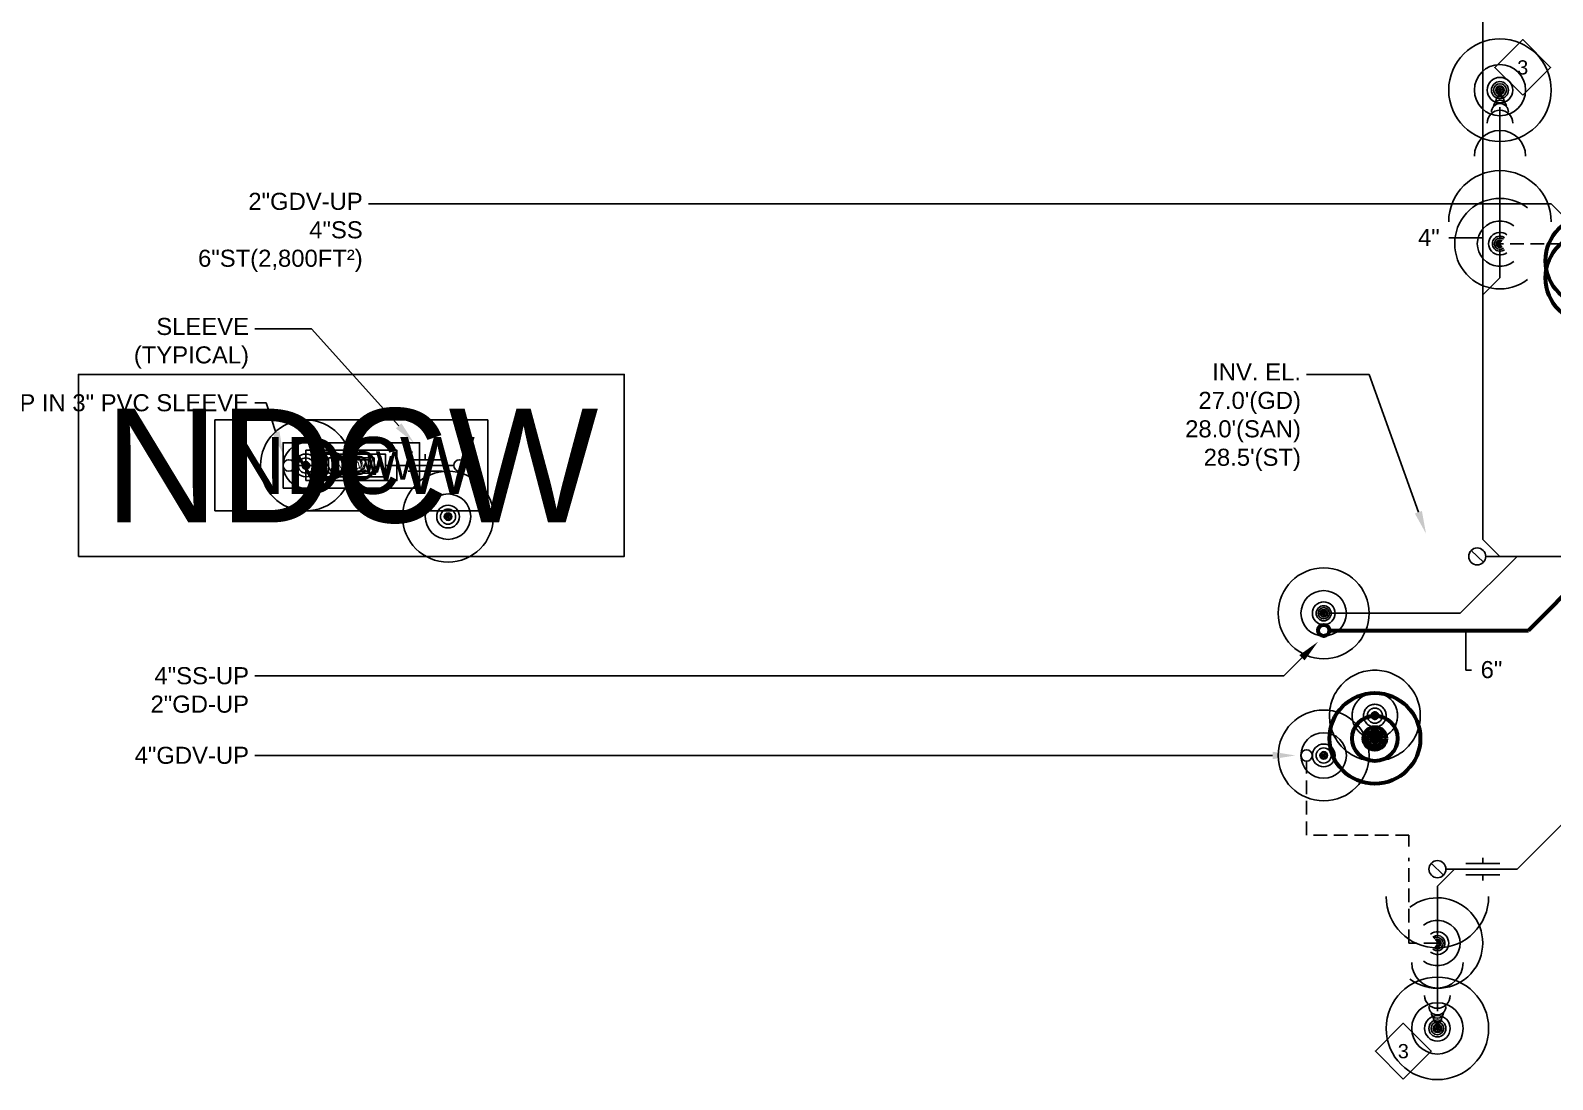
# Model space of a CAD drawing. Extents: x -29500 to 23517, y -2581 to 1886.
# Drawn here: x -3563 to -2760, y 40 to 594 of the extents above; entities that cross this region are included whole.
import ezdxf
from ezdxf import colors
from ezdxf.entities.mleader import LeaderData, LeaderLine
from ezdxf.enums import TextEntityAlignment as Align
from ezdxf.math import Vec2, Vec3

# ---------------------------------------------------------------- set-up
doc = ezdxf.new("R2010")
doc.units = 0
doc.header["$LTSCALE"] = 36
doc.header["$MEASUREMENT"] = 0
doc.linetypes.add('VENT', pattern=[0.3, 0.2, -0.1])
for name, color, linetype in [('G-ANNO-TEXT', 70, 'Continuous'), ('G-ANNO-TEXT @ 96', 70, 'Continuous'), ('P-GD-N', 3, 'Continuous'), ('P-GD-N @ 1 (1)', 3, 'Continuous'), ('P-GD-N @ 1 (2)', 3, 'Continuous'), ('P-GD-N @ 12', 3, 'Continuous'), ('P-GD-N @ 128', 3, 'Continuous'), ('P-GD-N @ 16', 3, 'Continuous'), ('P-GD-N @ 192', 3, 'Continuous'), ('P-GD-N @ 2', 3, 'Continuous'), ('P-GD-N @ 24', 3, 'Continuous'), ('P-GD-N @ 384', 3, 'Continuous'), ('P-GD-N @ 4', 3, 'Continuous'), ('P-GD-N @ 48', 3, 'Continuous'), ('P-GD-N @ 64', 3, 'Continuous'), ('P-GD-N @ 768', 3, 'Continuous'), ('P-GD-N @ 8', 3, 'Continuous'), ('P-GD-N @ 96', 3, 'Continuous'), ('P-GV-N', 3, 'VENT'), ('P-GV-N @ 1 (1)', 3, 'VENT'), ('P-GV-N @ 1 (2)', 3, 'VENT'), ('P-GV-N @ 12', 3, 'VENT'), ('P-GV-N @ 128', 3, 'VENT'), ('P-GV-N @ 16', 3, 'VENT'), ('P-GV-N @ 192', 3, 'VENT'), ('P-GV-N @ 2', 3, 'VENT'), ('P-GV-N @ 24', 3, 'VENT'), ('P-GV-N @ 384', 3, 'VENT'), ('P-GV-N @ 4', 3, 'VENT'), ('P-GV-N @ 48', 3, 'VENT'), ('P-GV-N @ 64', 3, 'VENT'), ('P-GV-N @ 768', 3, 'VENT'), ('P-GV-N @ 8', 3, 'VENT'), ('P-GV-N @ 96', 3, 'VENT'), ('P-NDCW-N', 4, 'Continuous'), ('P-NDCW-N @ 1 (1)', 4, 'Continuous'), ('P-NDCW-N @ 1 (2)', 4, 'Continuous'), ('P-NDCW-N @ 12', 4, 'Continuous'), ('P-NDCW-N @ 128', 4, 'Continuous'), ('P-NDCW-N @ 16', 4, 'Continuous'), ('P-NDCW-N @ 192', 4, 'Continuous'), ('P-NDCW-N @ 2', 4, 'Continuous'), ('P-NDCW-N @ 24', 4, 'Continuous'), ('P-NDCW-N @ 384', 4, 'Continuous'), ('P-NDCW-N @ 4', 4, 'Continuous'), ('P-NDCW-N @ 48', 4, 'Continuous'), ('P-NDCW-N @ 64', 4, 'Continuous'), ('P-NDCW-N @ 768', 4, 'Continuous'), ('P-NDCW-N @ 8', 4, 'Continuous'), ('P-NDCW-N @ 96', 4, 'Continuous')]:
    doc.layers.add(name, color=color, linetype=linetype)
for name, color, linetype, lineweight in [('P-SAN-N', 6, 'Continuous', 60), ('P-SAN-N @ 1 (1)', 6, 'Continuous', 60), ('P-SAN-N @ 1 (2)', 6, 'Continuous', 60), ('P-SAN-N @ 12', 6, 'Continuous', 60), ('P-SAN-N @ 128', 6, 'Continuous', 60), ('P-SAN-N @ 16', 6, 'Continuous', 60), ('P-SAN-N @ 192', 6, 'Continuous', 60), ('P-SAN-N @ 2', 6, 'Continuous', 60), ('P-SAN-N @ 24', 6, 'Continuous', 60), ('P-SAN-N @ 384', 6, 'Continuous', 60), ('P-SAN-N @ 4', 6, 'Continuous', 60), ('P-SAN-N @ 48', 6, 'Continuous', 60), ('P-SAN-N @ 64', 6, 'Continuous', 60), ('P-SAN-N @ 768', 6, 'Continuous', 60), ('P-SAN-N @ 8', 6, 'Continuous', 60), ('P-SAN-N @ 96', 6, 'Continuous', 60), ('P-STRM-N', 2, 'Continuous', 60), ('P-STRM-N @ 1 (1)', 2, 'Continuous', 60), ('P-STRM-N @ 1 (2)', 2, 'Continuous', 60), ('P-STRM-N @ 12', 2, 'Continuous', 60), ('P-STRM-N @ 128', 2, 'Continuous', 60), ('P-STRM-N @ 16', 2, 'Continuous', 60), ('P-STRM-N @ 192', 2, 'Continuous', 60), ('P-STRM-N @ 2', 2, 'Continuous', 60), ('P-STRM-N @ 24', 2, 'Continuous', 60), ('P-STRM-N @ 384', 2, 'Continuous', 60), ('P-STRM-N @ 4', 2, 'Continuous', 60), ('P-STRM-N @ 48', 2, 'Continuous', 60), ('P-STRM-N @ 64', 2, 'Continuous', 60), ('P-STRM-N @ 768', 2, 'Continuous', 60), ('P-STRM-N @ 8', 2, 'Continuous', 60), ('P-STRM-N @ 96', 2, 'Continuous', 60)]:
    doc.layers.add(name, color=color, linetype=linetype, lineweight=lineweight)
doc.styles.add('Arial', font='arial.ttf')
doc.dimstyles.new('Loop096', dxfattribs={"dimscale": 0, "dimtxt": 0.09375, "dimasz": 0.03125, "dimexe": 0.0625, "dimexo": 0.0625, "dimgap": 0.09375, "dimtad": 1, "dimdec": 4, "dimzin": 3, "dimdsep": 46, "dimlunit": 4, "dimtxsty": 'Arial', "dimblk": 'OBLIQUE', "dimcen": 0.09375, "dimdle": 0.0625, "dimclrd": 256, "dimclre": 256, "dimclrt": 256, "dimadec": 4, "dimazin": 0, "dimtfac": 0.8, "dimtdec": 4, "dimtix": 1, "dimtofl": 0, "dimtmove": 1, "dimatfit": 0, "dimldrblk": 'LeaderNoteBlock', "dimfxl": 1, "dimfrac": 1, "dimtolj": 1, "dimtzin": 0, "dimlwd": -1, "dimlwe": -1, "dimarcsym": 0})

# ---------------------------------------------------------------- blocks, each defined once
blk = doc.blocks.new('*U6')
blk.add_circle((0, 0), 0.0312)
blk = doc.blocks.new('*U1200')
at = {"layer": 'P-STRM-N @ 1 (1)'}
blk.add_blockref('*U6', (-2740, 463.15), dxfattribs=at)
at = {"layer": 'P-STRM-N @ 1 (2)'}
blk.add_blockref('*U6', (-2740, 463.15), dxfattribs=at)
at = {"layer": 'P-STRM-N @ 12', "xscale": 12, "yscale": 12, "zscale": 12}
blk.add_blockref('*U6', (-2740, 463.15), dxfattribs=at)
at = {"layer": 'P-STRM-N @ 128', "xscale": 128, "yscale": 128, "zscale": 128}
blk.add_blockref('*U6', (-2740, 463.15), dxfattribs=at)
at = {"layer": 'P-STRM-N @ 16', "xscale": 16, "yscale": 16, "zscale": 16}
blk.add_blockref('*U6', (-2740, 463.15), dxfattribs=at)
at = {"layer": 'P-STRM-N @ 192', "xscale": 192, "yscale": 192, "zscale": 192}
blk.add_blockref('*U6', (-2740, 463.15), dxfattribs=at)
at = {"layer": 'P-STRM-N @ 2', "xscale": 2, "yscale": 2, "zscale": 2}
blk.add_blockref('*U6', (-2740, 463.15), dxfattribs=at)
at = {"layer": 'P-STRM-N @ 24', "xscale": 24, "yscale": 24, "zscale": 24}
blk.add_blockref('*U6', (-2740, 463.15), dxfattribs=at)
at = {"layer": 'P-STRM-N @ 384', "xscale": 384, "yscale": 384, "zscale": 384}
blk.add_blockref('*U6', (-2740, 463.15), dxfattribs=at)
at = {"layer": 'P-STRM-N @ 4', "xscale": 4, "yscale": 4, "zscale": 4}
blk.add_blockref('*U6', (-2740, 463.15), dxfattribs=at)
at = {"layer": 'P-STRM-N @ 48', "xscale": 48, "yscale": 48, "zscale": 48}
blk.add_blockref('*U6', (-2740, 463.15), dxfattribs=at)
at = {"layer": 'P-STRM-N @ 64', "xscale": 64, "yscale": 64, "zscale": 64}
blk.add_blockref('*U6', (-2740, 463.15), dxfattribs=at)
at = {"layer": 'P-STRM-N @ 768', "xscale": 768, "yscale": 768, "zscale": 768}
blk.add_blockref('*U6', (-2740, 463.15), dxfattribs=at)
at = {"layer": 'P-STRM-N @ 8', "xscale": 8, "yscale": 8, "zscale": 8}
blk.add_blockref('*U6', (-2740, 463.15), dxfattribs=at)
at = {"layer": 'P-STRM-N @ 96', "xscale": 96, "yscale": 96, "zscale": 96}
blk.add_blockref('*U6', (-2740, 463.15), dxfattribs=at)
blk = doc.blocks.new('*U1201')
at = {"layer": 'P-SAN-N @ 1 (1)'}
blk.add_blockref('*U6', (-2740, 472.15), dxfattribs=at)
at = {"layer": 'P-SAN-N @ 1 (2)'}
blk.add_blockref('*U6', (-2740, 472.15), dxfattribs=at)
at = {"layer": 'P-SAN-N @ 12', "xscale": 12, "yscale": 12, "zscale": 12}
blk.add_blockref('*U6', (-2740, 472.15), dxfattribs=at)
at = {"layer": 'P-SAN-N @ 128', "xscale": 128, "yscale": 128, "zscale": 128}
blk.add_blockref('*U6', (-2740, 472.15), dxfattribs=at)
at = {"layer": 'P-SAN-N @ 16', "xscale": 16, "yscale": 16, "zscale": 16}
blk.add_blockref('*U6', (-2740, 472.15), dxfattribs=at)
at = {"layer": 'P-SAN-N @ 192', "xscale": 192, "yscale": 192, "zscale": 192}
blk.add_blockref('*U6', (-2740, 472.15), dxfattribs=at)
at = {"layer": 'P-SAN-N @ 2', "xscale": 2, "yscale": 2, "zscale": 2}
blk.add_blockref('*U6', (-2740, 472.15), dxfattribs=at)
at = {"layer": 'P-SAN-N @ 24', "xscale": 24, "yscale": 24, "zscale": 24}
blk.add_blockref('*U6', (-2740, 472.15), dxfattribs=at)
at = {"layer": 'P-SAN-N @ 384', "xscale": 384, "yscale": 384, "zscale": 384}
blk.add_blockref('*U6', (-2740, 472.15), dxfattribs=at)
at = {"layer": 'P-SAN-N @ 4', "xscale": 4, "yscale": 4, "zscale": 4}
blk.add_blockref('*U6', (-2740, 472.15), dxfattribs=at)
at = {"layer": 'P-SAN-N @ 48', "xscale": 48, "yscale": 48, "zscale": 48}
blk.add_blockref('*U6', (-2740, 472.15), dxfattribs=at)
at = {"layer": 'P-SAN-N @ 64', "xscale": 64, "yscale": 64, "zscale": 64}
blk.add_blockref('*U6', (-2740, 472.15), dxfattribs=at)
at = {"layer": 'P-SAN-N @ 768', "xscale": 768, "yscale": 768, "zscale": 768}
blk.add_blockref('*U6', (-2740, 472.15), dxfattribs=at)
at = {"layer": 'P-SAN-N @ 8', "xscale": 8, "yscale": 8, "zscale": 8}
blk.add_blockref('*U6', (-2740, 472.15), dxfattribs=at)
at = {"layer": 'P-SAN-N @ 96', "xscale": 96, "yscale": 96, "zscale": 96}
blk.add_blockref('*U6', (-2740, 472.15), dxfattribs=at)
blk = doc.blocks.new('*U1203')
at = {"layer": 'P-SAN-N @ 1 (1)'}
blk.add_blockref('*U6', (-2854, 220.15), dxfattribs=at)
at = {"layer": 'P-SAN-N @ 1 (2)'}
blk.add_blockref('*U6', (-2854, 220.15), dxfattribs=at)
at = {"layer": 'P-SAN-N @ 12', "xscale": 12, "yscale": 12, "zscale": 12}
blk.add_blockref('*U6', (-2854, 220.15), dxfattribs=at)
at = {"layer": 'P-SAN-N @ 128', "xscale": 128, "yscale": 128, "zscale": 128}
blk.add_blockref('*U6', (-2854, 220.15), dxfattribs=at)
at = {"layer": 'P-SAN-N @ 16', "xscale": 16, "yscale": 16, "zscale": 16}
blk.add_blockref('*U6', (-2854, 220.15), dxfattribs=at)
at = {"layer": 'P-SAN-N @ 192', "xscale": 192, "yscale": 192, "zscale": 192}
blk.add_blockref('*U6', (-2854, 220.15), dxfattribs=at)
at = {"layer": 'P-SAN-N @ 2', "xscale": 2, "yscale": 2, "zscale": 2}
blk.add_blockref('*U6', (-2854, 220.15), dxfattribs=at)
at = {"layer": 'P-SAN-N @ 24', "xscale": 24, "yscale": 24, "zscale": 24}
blk.add_blockref('*U6', (-2854, 220.15), dxfattribs=at)
at = {"layer": 'P-SAN-N @ 384', "xscale": 384, "yscale": 384, "zscale": 384}
blk.add_blockref('*U6', (-2854, 220.15), dxfattribs=at)
at = {"layer": 'P-SAN-N @ 4', "xscale": 4, "yscale": 4, "zscale": 4}
blk.add_blockref('*U6', (-2854, 220.15), dxfattribs=at)
at = {"layer": 'P-SAN-N @ 48', "xscale": 48, "yscale": 48, "zscale": 48}
blk.add_blockref('*U6', (-2854, 220.15), dxfattribs=at)
at = {"layer": 'P-SAN-N @ 64', "xscale": 64, "yscale": 64, "zscale": 64}
blk.add_blockref('*U6', (-2854, 220.15), dxfattribs=at)
at = {"layer": 'P-SAN-N @ 768', "xscale": 768, "yscale": 768, "zscale": 768}
blk.add_blockref('*U6', (-2854, 220.15), dxfattribs=at)
at = {"layer": 'P-SAN-N @ 8', "xscale": 8, "yscale": 8, "zscale": 8}
blk.add_blockref('*U6', (-2854, 220.15), dxfattribs=at)
at = {"layer": 'P-SAN-N @ 96', "xscale": 96, "yscale": 96, "zscale": 96}
blk.add_blockref('*U6', (-2881, 277.15), dxfattribs=at)
blk = doc.blocks.new('*U1204')
at = {"layer": 'P-GV-N @ 1 (1)'}
blk.add_blockref('*U6', (-2854, 232.15), dxfattribs=at)
at = {"layer": 'P-GV-N @ 1 (2)'}
blk.add_blockref('*U6', (-2854, 232.15), dxfattribs=at)
at = {"layer": 'P-GV-N @ 12', "xscale": 12, "yscale": 12, "zscale": 12}
blk.add_blockref('*U6', (-2854, 232.15), dxfattribs=at)
at = {"layer": 'P-GV-N @ 128', "xscale": 128, "yscale": 128, "zscale": 128}
blk.add_blockref('*U6', (-2854, 232.15), dxfattribs=at)
at = {"layer": 'P-GV-N @ 16', "xscale": 16, "yscale": 16, "zscale": 16}
blk.add_blockref('*U6', (-2854, 232.15), dxfattribs=at)
at = {"layer": 'P-GV-N @ 192', "xscale": 192, "yscale": 192, "zscale": 192}
blk.add_blockref('*U6', (-2854, 232.15), dxfattribs=at)
at = {"layer": 'P-GV-N @ 2', "xscale": 2, "yscale": 2, "zscale": 2}
blk.add_blockref('*U6', (-2854, 232.15), dxfattribs=at)
at = {"layer": 'P-GV-N @ 24', "xscale": 24, "yscale": 24, "zscale": 24}
blk.add_blockref('*U6', (-2854, 232.15), dxfattribs=at)
at = {"layer": 'P-GV-N @ 384', "xscale": 384, "yscale": 384, "zscale": 384}
blk.add_blockref('*U6', (-2854, 232.15), dxfattribs=at)
at = {"layer": 'P-GV-N @ 4', "xscale": 4, "yscale": 4, "zscale": 4}
blk.add_blockref('*U6', (-2854, 232.15), dxfattribs=at)
at = {"layer": 'P-GV-N @ 48', "xscale": 48, "yscale": 48, "zscale": 48}
blk.add_blockref('*U6', (-2854, 232.15), dxfattribs=at)
at = {"layer": 'P-GV-N @ 64', "xscale": 64, "yscale": 64, "zscale": 64}
blk.add_blockref('*U6', (-2854, 232.15), dxfattribs=at)
at = {"layer": 'P-GV-N @ 768', "xscale": 768, "yscale": 768, "zscale": 768}
blk.add_blockref('*U6', (-2854, 232.15), dxfattribs=at)
at = {"layer": 'P-GV-N @ 8', "xscale": 8, "yscale": 8, "zscale": 8}
blk.add_blockref('*U6', (-2854, 232.15), dxfattribs=at)
at = {"layer": 'P-GV-N @ 96', "xscale": 96, "yscale": 96, "zscale": 96}
blk.add_blockref('*U6', (-2740, 481.15), dxfattribs=at)
blk = doc.blocks.new('*U1205')
at = {"layer": 'P-GD-N @ 1 (1)'}
blk.add_blockref('*U6', (-2881, 211.15), dxfattribs=at)
at = {"layer": 'P-GD-N @ 1 (2)'}
blk.add_blockref('*U6', (-2881, 211.15), dxfattribs=at)
at = {"layer": 'P-GD-N @ 12', "xscale": 12, "yscale": 12, "zscale": 12}
blk.add_blockref('*U6', (-2881, 211.15), dxfattribs=at)
at = {"layer": 'P-GD-N @ 128', "xscale": 128, "yscale": 128, "zscale": 128}
blk.add_blockref('*U6', (-2881, 211.15), dxfattribs=at)
at = {"layer": 'P-GD-N @ 16', "xscale": 16, "yscale": 16, "zscale": 16}
blk.add_blockref('*U6', (-2881, 211.15), dxfattribs=at)
at = {"layer": 'P-GD-N @ 192', "xscale": 192, "yscale": 192, "zscale": 192}
blk.add_blockref('*U6', (-2881, 211.15), dxfattribs=at)
at = {"layer": 'P-GD-N @ 2', "xscale": 2, "yscale": 2, "zscale": 2}
blk.add_blockref('*U6', (-2881, 211.15), dxfattribs=at)
at = {"layer": 'P-GD-N @ 24', "xscale": 24, "yscale": 24, "zscale": 24}
blk.add_blockref('*U6', (-2881, 211.15), dxfattribs=at)
at = {"layer": 'P-GD-N @ 384', "xscale": 384, "yscale": 384, "zscale": 384}
blk.add_blockref('*U6', (-2881, 211.15), dxfattribs=at)
at = {"layer": 'P-GD-N @ 4', "xscale": 4, "yscale": 4, "zscale": 4}
blk.add_blockref('*U6', (-2881, 211.15), dxfattribs=at)
at = {"layer": 'P-GD-N @ 48', "xscale": 48, "yscale": 48, "zscale": 48}
blk.add_blockref('*U6', (-2881, 211.15), dxfattribs=at)
at = {"layer": 'P-GD-N @ 64', "xscale": 64, "yscale": 64, "zscale": 64}
blk.add_blockref('*U6', (-2881, 211.15), dxfattribs=at)
at = {"layer": 'P-GD-N @ 768', "xscale": 768, "yscale": 768, "zscale": 768}
blk.add_blockref('*U6', (-2881, 211.15), dxfattribs=at)
at = {"layer": 'P-GD-N @ 8', "xscale": 8, "yscale": 8, "zscale": 8}
blk.add_blockref('*U6', (-2881, 211.15), dxfattribs=at)
at = {"layer": 'P-GD-N @ 96', "xscale": 96, "yscale": 96, "zscale": 96}
blk.add_blockref('*U6', (-2890, 211.15), dxfattribs=at)
blk = doc.blocks.new('*U14')
at = {"linetype": 'Continuous'}
blk.add_circle((0, 0), 0.0352, dxfattribs=at)
blk.add_arc((0.0905, 0), 0.0352, 90, 270, dxfattribs=at)
blk = doc.blocks.new('*U1288')
at = {"layer": 'P-GD-N @ 1 (1)', "rotation": 270}
blk.add_blockref('*U14', (-2788, 562.15), dxfattribs=at)
at = {"layer": 'P-GD-N @ 1 (2)', "rotation": 270}
blk.add_blockref('*U14', (-2788, 562.15), dxfattribs=at)
at = {"layer": 'P-GD-N @ 12', "xscale": 12, "yscale": 12, "zscale": 12, "rotation": 270}
blk.add_blockref('*U14', (-2788, 562.15), dxfattribs=at)
at = {"layer": 'P-GD-N @ 128', "xscale": 128, "yscale": 128, "zscale": 128, "rotation": 270}
blk.add_blockref('*U14', (-2788, 562.15), dxfattribs=at)
at = {"layer": 'P-GD-N @ 16', "xscale": 16, "yscale": 16, "zscale": 16, "rotation": 270}
blk.add_blockref('*U14', (-2788, 562.15), dxfattribs=at)
at = {"layer": 'P-GD-N @ 192', "xscale": 192, "yscale": 192, "zscale": 192, "rotation": 270}
blk.add_blockref('*U14', (-2788, 562.15), dxfattribs=at)
at = {"layer": 'P-GD-N @ 2', "xscale": 2, "yscale": 2, "zscale": 2, "rotation": 270}
blk.add_blockref('*U14', (-2788, 562.15), dxfattribs=at)
at = {"layer": 'P-GD-N @ 24', "xscale": 24, "yscale": 24, "zscale": 24, "rotation": 270}
blk.add_blockref('*U14', (-2788, 562.15), dxfattribs=at)
at = {"layer": 'P-GD-N @ 384', "xscale": 384, "yscale": 384, "zscale": 384, "rotation": 270}
blk.add_blockref('*U14', (-2788, 562.15), dxfattribs=at)
at = {"layer": 'P-GD-N @ 4', "xscale": 4, "yscale": 4, "zscale": 4, "rotation": 270}
blk.add_blockref('*U14', (-2788, 562.15), dxfattribs=at)
at = {"layer": 'P-GD-N @ 48', "xscale": 48, "yscale": 48, "zscale": 48, "rotation": 270}
blk.add_blockref('*U14', (-2788, 562.15), dxfattribs=at)
at = {"layer": 'P-GD-N @ 64', "xscale": 64, "yscale": 64, "zscale": 64, "rotation": 270}
blk.add_blockref('*U14', (-2788, 562.15), dxfattribs=at)
at = {"layer": 'P-GD-N @ 768', "xscale": 768, "yscale": 768, "zscale": 768, "rotation": 270}
blk.add_blockref('*U14', (-2788, 562.15), dxfattribs=at)
at = {"layer": 'P-GD-N @ 8', "xscale": 8, "yscale": 8, "zscale": 8, "rotation": 270}
blk.add_blockref('*U14', (-2788, 562.15), dxfattribs=at)
at = {"layer": 'P-GD-N @ 96', "xscale": 96, "yscale": 96, "zscale": 96, "rotation": 270}
blk.add_blockref('*U14', (-2788, 562.15), dxfattribs=at)
blk = doc.blocks.new('*U41')
at = {"linetype": 'Continuous'}
blk.add_arc((0, 0), 0.0311, 232.567, 127.433, dxfattribs=at)
blk = doc.blocks.new('*U1289')
at = {"layer": 'P-GD-N @ 1 (1)', "rotation": 180}
blk.add_blockref('*U41', (-2788, 481.15), dxfattribs=at)
at = {"layer": 'P-GD-N @ 1 (2)', "rotation": 180}
blk.add_blockref('*U41', (-2788, 481.15), dxfattribs=at)
at = {"layer": 'P-GD-N @ 12', "xscale": 12, "yscale": 12, "zscale": 12, "rotation": 180}
blk.add_blockref('*U41', (-2788, 481.15), dxfattribs=at)
at = {"layer": 'P-GD-N @ 128', "xscale": 128, "yscale": 128, "zscale": 128, "rotation": 180}
blk.add_blockref('*U41', (-2788, 481.15), dxfattribs=at)
at = {"layer": 'P-GD-N @ 16', "xscale": 16, "yscale": 16, "zscale": 16, "rotation": 180}
blk.add_blockref('*U41', (-2788, 481.15), dxfattribs=at)
at = {"layer": 'P-GD-N @ 192', "xscale": 192, "yscale": 192, "zscale": 192, "rotation": 180}
blk.add_blockref('*U41', (-2788, 481.15), dxfattribs=at)
at = {"layer": 'P-GD-N @ 2', "xscale": 2, "yscale": 2, "zscale": 2, "rotation": 180}
blk.add_blockref('*U41', (-2788, 481.15), dxfattribs=at)
at = {"layer": 'P-GD-N @ 24', "xscale": 24, "yscale": 24, "zscale": 24, "rotation": 180}
blk.add_blockref('*U41', (-2788, 481.15), dxfattribs=at)
at = {"layer": 'P-GD-N @ 384', "xscale": 384, "yscale": 384, "zscale": 384, "rotation": 180}
blk.add_blockref('*U41', (-2788, 481.15), dxfattribs=at)
at = {"layer": 'P-GD-N @ 4', "xscale": 4, "yscale": 4, "zscale": 4, "rotation": 180}
blk.add_blockref('*U41', (-2788, 481.15), dxfattribs=at)
at = {"layer": 'P-GD-N @ 48', "xscale": 48, "yscale": 48, "zscale": 48, "rotation": 180}
blk.add_blockref('*U41', (-2788, 481.15), dxfattribs=at)
at = {"layer": 'P-GD-N @ 64', "xscale": 64, "yscale": 64, "zscale": 64, "rotation": 180}
blk.add_blockref('*U41', (-2788, 481.15), dxfattribs=at)
at = {"layer": 'P-GD-N @ 768', "xscale": 768, "yscale": 768, "zscale": 768, "rotation": 180}
blk.add_blockref('*U41', (-2788, 481.15), dxfattribs=at)
at = {"layer": 'P-GD-N @ 8', "xscale": 8, "yscale": 8, "zscale": 8, "rotation": 180}
blk.add_blockref('*U41', (-2788, 481.15), dxfattribs=at)
at = {"layer": 'P-GD-N @ 96', "xscale": 96, "yscale": 96, "zscale": 96, "rotation": 180}
blk.add_blockref('*U41', (-2788, 481.15), dxfattribs=at)
blk = doc.blocks.new('*U1290')
at = {"layer": 'P-GD-N @ 1 (1)', "rotation": 89.99999999999999}
blk.add_blockref('*U14', (-2821, 67.15), dxfattribs=at)
at = {"layer": 'P-GD-N @ 1 (2)', "rotation": 89.99999999999999}
blk.add_blockref('*U14', (-2821, 67.15), dxfattribs=at)
at = {"layer": 'P-GD-N @ 12', "xscale": 12, "yscale": 12, "zscale": 12, "rotation": 89.99999999999997}
blk.add_blockref('*U14', (-2821, 67.15), dxfattribs=at)
at = {"layer": 'P-GD-N @ 128', "xscale": 128, "yscale": 128, "zscale": 128, "rotation": 89.99999999999999}
blk.add_blockref('*U14', (-2821, 67.15), dxfattribs=at)
at = {"layer": 'P-GD-N @ 16', "xscale": 16, "yscale": 16, "zscale": 16, "rotation": 89.99999999999999}
blk.add_blockref('*U14', (-2821, 67.15), dxfattribs=at)
at = {"layer": 'P-GD-N @ 192', "xscale": 192, "yscale": 192, "zscale": 192, "rotation": 89.99999999999997}
blk.add_blockref('*U14', (-2821, 67.15), dxfattribs=at)
at = {"layer": 'P-GD-N @ 2', "xscale": 2, "yscale": 2, "zscale": 2, "rotation": 89.99999999999999}
blk.add_blockref('*U14', (-2821, 67.15), dxfattribs=at)
at = {"layer": 'P-GD-N @ 24', "xscale": 24, "yscale": 24, "zscale": 24, "rotation": 89.99999999999997}
blk.add_blockref('*U14', (-2821, 67.15), dxfattribs=at)
at = {"layer": 'P-GD-N @ 384', "xscale": 384, "yscale": 384, "zscale": 384, "rotation": 89.99999999999997}
blk.add_blockref('*U14', (-2821, 67.15), dxfattribs=at)
at = {"layer": 'P-GD-N @ 4', "xscale": 4, "yscale": 4, "zscale": 4, "rotation": 89.99999999999999}
blk.add_blockref('*U14', (-2821, 67.15), dxfattribs=at)
at = {"layer": 'P-GD-N @ 48', "xscale": 48, "yscale": 48, "zscale": 48, "rotation": 89.99999999999997}
blk.add_blockref('*U14', (-2821, 67.15), dxfattribs=at)
at = {"layer": 'P-GD-N @ 64', "xscale": 64, "yscale": 64, "zscale": 64, "rotation": 89.99999999999999}
blk.add_blockref('*U14', (-2821, 67.15), dxfattribs=at)
at = {"layer": 'P-GD-N @ 768', "xscale": 768, "yscale": 768, "zscale": 768, "rotation": 89.99999999999997}
blk.add_blockref('*U14', (-2821, 67.15), dxfattribs=at)
at = {"layer": 'P-GD-N @ 8', "xscale": 8, "yscale": 8, "zscale": 8, "rotation": 89.99999999999999}
blk.add_blockref('*U14', (-2821, 67.15), dxfattribs=at)
at = {"layer": 'P-GD-N @ 96', "xscale": 96, "yscale": 96, "zscale": 96, "rotation": 89.99999999999997}
blk.add_blockref('*U14', (-2821, 67.15), dxfattribs=at)
blk = doc.blocks.new('*U1293')
at = {"layer": 'P-GD-N @ 1 (1)'}
blk.add_blockref('*U41', (-2821, 112.15), dxfattribs=at)
at = {"layer": 'P-GD-N @ 1 (2)'}
blk.add_blockref('*U41', (-2821, 112.15), dxfattribs=at)
at = {"layer": 'P-GD-N @ 12', "xscale": 12, "yscale": 12, "zscale": 12}
blk.add_blockref('*U41', (-2821, 112.15), dxfattribs=at)
at = {"layer": 'P-GD-N @ 128', "xscale": 128, "yscale": 128, "zscale": 128}
blk.add_blockref('*U41', (-2821, 112.15), dxfattribs=at)
at = {"layer": 'P-GD-N @ 16', "xscale": 16, "yscale": 16, "zscale": 16}
blk.add_blockref('*U41', (-2821, 112.15), dxfattribs=at)
at = {"layer": 'P-GD-N @ 192', "xscale": 192, "yscale": 192, "zscale": 192}
blk.add_blockref('*U41', (-2821, 112.15), dxfattribs=at)
at = {"layer": 'P-GD-N @ 2', "xscale": 2, "yscale": 2, "zscale": 2}
blk.add_blockref('*U41', (-2821, 112.15), dxfattribs=at)
at = {"layer": 'P-GD-N @ 24', "xscale": 24, "yscale": 24, "zscale": 24}
blk.add_blockref('*U41', (-2821, 112.15), dxfattribs=at)
at = {"layer": 'P-GD-N @ 384', "xscale": 384, "yscale": 384, "zscale": 384}
blk.add_blockref('*U41', (-2821, 112.15), dxfattribs=at)
at = {"layer": 'P-GD-N @ 4', "xscale": 4, "yscale": 4, "zscale": 4}
blk.add_blockref('*U41', (-2821, 112.15), dxfattribs=at)
at = {"layer": 'P-GD-N @ 48', "xscale": 48, "yscale": 48, "zscale": 48}
blk.add_blockref('*U41', (-2821, 112.15), dxfattribs=at)
at = {"layer": 'P-GD-N @ 64', "xscale": 64, "yscale": 64, "zscale": 64}
blk.add_blockref('*U41', (-2821, 112.15), dxfattribs=at)
at = {"layer": 'P-GD-N @ 768', "xscale": 768, "yscale": 768, "zscale": 768}
blk.add_blockref('*U41', (-2821, 112.15), dxfattribs=at)
at = {"layer": 'P-GD-N @ 8', "xscale": 8, "yscale": 8, "zscale": 8}
blk.add_blockref('*U41', (-2821, 112.15), dxfattribs=at)
at = {"layer": 'P-GD-N @ 96', "xscale": 96, "yscale": 96, "zscale": 96}
blk.add_blockref('*U41', (-2821, 112.15), dxfattribs=at)
blk = doc.blocks.new('DIAMOND TAG')
blk.add_lwpolyline([(0, -0.1533), (0.1533, 0), (0, 0.1533), (-0.1533, 0)], close=True)
at = {"style": 'Arial'}
blk.add_attdef('XXX', text='', height=0.0781, dxfattribs=at).set_placement((0, 0), align=Align.MIDDLE)
blk = doc.blocks.new('*U1342')
at = {"layer": 'P-NDCW-N @ 1 (1)'}
blk.add_blockref('*U6', (-3343, 337.15), dxfattribs=at)
at = {"layer": 'P-NDCW-N @ 1 (2)'}
blk.add_blockref('*U6', (-3343, 337.15), dxfattribs=at)
at = {"layer": 'P-NDCW-N @ 12', "xscale": 12, "yscale": 12, "zscale": 12}
blk.add_blockref('*U6', (-3343, 337.15), dxfattribs=at)
at = {"layer": 'P-NDCW-N @ 128', "xscale": 128, "yscale": 128, "zscale": 128}
blk.add_blockref('*U6', (-3343, 337.15), dxfattribs=at)
at = {"layer": 'P-NDCW-N @ 16', "xscale": 16, "yscale": 16, "zscale": 16}
blk.add_blockref('*U6', (-3343, 337.15), dxfattribs=at)
at = {"layer": 'P-NDCW-N @ 192', "xscale": 192, "yscale": 192, "zscale": 192}
blk.add_blockref('*U6', (-3343, 337.15), dxfattribs=at)
at = {"layer": 'P-NDCW-N @ 2', "xscale": 2, "yscale": 2, "zscale": 2}
blk.add_blockref('*U6', (-3343, 337.15), dxfattribs=at)
at = {"layer": 'P-NDCW-N @ 24', "xscale": 24, "yscale": 24, "zscale": 24}
blk.add_blockref('*U6', (-3343, 337.15), dxfattribs=at)
at = {"layer": 'P-NDCW-N @ 384', "xscale": 384, "yscale": 384, "zscale": 384}
blk.add_blockref('*U6', (-3343, 337.15), dxfattribs=at)
at = {"layer": 'P-NDCW-N @ 4', "xscale": 4, "yscale": 4, "zscale": 4}
blk.add_blockref('*U6', (-3343, 337.15), dxfattribs=at)
at = {"layer": 'P-NDCW-N @ 48', "xscale": 48, "yscale": 48, "zscale": 48}
blk.add_blockref('*U6', (-3343, 337.15), dxfattribs=at)
at = {"layer": 'P-NDCW-N @ 64', "xscale": 64, "yscale": 64, "zscale": 64}
blk.add_blockref('*U6', (-3343, 337.15), dxfattribs=at)
at = {"layer": 'P-NDCW-N @ 768', "xscale": 768, "yscale": 768, "zscale": 768}
blk.add_blockref('*U6', (-3343, 337.15), dxfattribs=at)
at = {"layer": 'P-NDCW-N @ 8', "xscale": 8, "yscale": 8, "zscale": 8}
blk.add_blockref('*U6', (-3343, 337.15), dxfattribs=at)
at = {"layer": 'P-NDCW-N @ 96', "xscale": 96, "yscale": 96, "zscale": 96}
blk.add_blockref('*U6', (-3337, 364.15), dxfattribs=at)
blk = doc.blocks.new('*U1343')
at = {"layer": 'P-NDCW-N @ 1 (1)'}
blk.add_blockref('*U6', (-3418, 364.15), dxfattribs=at)
at = {"layer": 'P-NDCW-N @ 1 (2)'}
blk.add_blockref('*U6', (-3418, 364.15), dxfattribs=at)
at = {"layer": 'P-NDCW-N @ 12', "xscale": 12, "yscale": 12, "zscale": 12}
blk.add_blockref('*U6', (-3418, 364.15), dxfattribs=at)
at = {"layer": 'P-NDCW-N @ 128', "xscale": 128, "yscale": 128, "zscale": 128}
blk.add_blockref('*U6', (-3418, 364.15), dxfattribs=at)
at = {"layer": 'P-NDCW-N @ 16', "xscale": 16, "yscale": 16, "zscale": 16}
blk.add_blockref('*U6', (-3418, 364.15), dxfattribs=at)
at = {"layer": 'P-NDCW-N @ 192', "xscale": 192, "yscale": 192, "zscale": 192}
blk.add_blockref('*U6', (-3418, 364.15), dxfattribs=at)
at = {"layer": 'P-NDCW-N @ 2', "xscale": 2, "yscale": 2, "zscale": 2}
blk.add_blockref('*U6', (-3418, 364.15), dxfattribs=at)
at = {"layer": 'P-NDCW-N @ 24', "xscale": 24, "yscale": 24, "zscale": 24}
blk.add_blockref('*U6', (-3418, 364.15), dxfattribs=at)
at = {"layer": 'P-NDCW-N @ 384', "xscale": 384, "yscale": 384, "zscale": 384}
blk.add_blockref('*U6', (-3418, 364.15), dxfattribs=at)
at = {"layer": 'P-NDCW-N @ 4', "xscale": 4, "yscale": 4, "zscale": 4}
blk.add_blockref('*U6', (-3418, 364.15), dxfattribs=at)
at = {"layer": 'P-NDCW-N @ 48', "xscale": 48, "yscale": 48, "zscale": 48}
blk.add_blockref('*U6', (-3418, 364.15), dxfattribs=at)
at = {"layer": 'P-NDCW-N @ 64', "xscale": 64, "yscale": 64, "zscale": 64}
blk.add_blockref('*U6', (-3418, 364.15), dxfattribs=at)
at = {"layer": 'P-NDCW-N @ 768', "xscale": 768, "yscale": 768, "zscale": 768}
blk.add_blockref('*U6', (-3418, 364.15), dxfattribs=at)
at = {"layer": 'P-NDCW-N @ 8', "xscale": 8, "yscale": 8, "zscale": 8}
blk.add_blockref('*U6', (-3418, 364.15), dxfattribs=at)
at = {"layer": 'P-NDCW-N @ 96', "xscale": 96, "yscale": 96, "zscale": 96}
blk.add_blockref('*U6', (-3427, 364.15), dxfattribs=at)
blk = doc.blocks.new('*U66')
at = {"layer": 'DEFPOINTS'}
blk.add_lwpolyline([(-0.1875, -0.0625), (0.1875, -0.0625), (0.1875, 0.0625), (-0.1875, 0.0625)], close=True, dxfattribs=at)
at = {"style": 'Arial'}
blk.add_text('NDCW', height=0.07812, dxfattribs=at).set_placement((0, 0), align=Align.MIDDLE)
blk = doc.blocks.new('*U1386')
at = {"layer": 'P-NDCW-N @ 1 (1)', "linetype": 'ByBlock', "lineweight": -2}
blk.add_blockref('*U66', (-3394, 364.15), dxfattribs=at)
at = {"layer": 'P-NDCW-N @ 1 (2)', "linetype": 'ByBlock', "lineweight": -2}
blk.add_blockref('*U66', (-3394, 364.15), dxfattribs=at)
at = {"layer": 'P-NDCW-N @ 128', "linetype": 'ByBlock', "lineweight": -2, "xscale": 128, "yscale": 128, "zscale": 128}
blk.add_blockref('*U66', (-3394, 364.15), dxfattribs=at)
at = {"layer": 'P-NDCW-N @ 192', "linetype": 'ByBlock', "lineweight": -2, "xscale": 192, "yscale": 192, "zscale": 192}
blk.add_blockref('*U66', (-3394, 364.15), dxfattribs=at)
at = {"layer": 'P-NDCW-N @ 384', "linetype": 'ByBlock', "lineweight": -2, "xscale": 384, "yscale": 384, "zscale": 384}
blk.add_blockref('*U66', (-3394, 364.15), dxfattribs=at)
at = {"layer": 'P-NDCW-N @ 48', "linetype": 'ByBlock', "lineweight": -2, "xscale": 48, "yscale": 48, "zscale": 48}
blk.add_blockref('*U66', (-3394, 364.15), dxfattribs=at)
at = {"layer": 'P-NDCW-N @ 64', "linetype": 'ByBlock', "lineweight": -2, "xscale": 64, "yscale": 64, "zscale": 64}
blk.add_blockref('*U66', (-3394, 364.15), dxfattribs=at)
at = {"layer": 'P-NDCW-N @ 768', "linetype": 'ByBlock', "lineweight": -2, "xscale": 768, "yscale": 768, "zscale": 768}
blk.add_blockref('*U66', (-3394, 364.15), dxfattribs=at)
at = {"layer": 'P-NDCW-N @ 96', "linetype": 'ByBlock', "lineweight": -2, "xscale": 96, "yscale": 96, "zscale": 96}
blk.add_blockref('*U66', (-3394, 364.15), dxfattribs=at)
blk = doc.blocks.new('FLOOR CLEAN OUT')
at = {"color": 7, "linetype": 'Continuous'}
blk.add_line((0.034, -0.0323), (-0.0341, 0.0321), dxfattribs=at)
at = {"linetype": 'Continuous'}
blk.add_circle((0, 0), 0.0469, dxfattribs=at)
blk = doc.blocks.new('A$C75EC5373')
at = {"layer": 'G-ANNO-TEXT'}
for p, q in [((-9, 3), (9, 3)), ((0, 3), (0, 6)), ((9, -3), (-9, -3)), ((0, -3), (0, -6))]:
    blk.add_line(p, q, dxfattribs=at)
blk = doc.blocks.new('*U1400')
at = {"layer": 'P-GD-N @ 1 (1)'}
blk.add_blockref('*U6', (-2881, 286.15), dxfattribs=at)
at = {"layer": 'P-GD-N @ 1 (2)'}
blk.add_blockref('*U6', (-2881, 286.15), dxfattribs=at)
at = {"layer": 'P-GD-N @ 12', "xscale": 12, "yscale": 12, "zscale": 12}
blk.add_blockref('*U6', (-2881, 286.15), dxfattribs=at)
at = {"layer": 'P-GD-N @ 128', "xscale": 128, "yscale": 128, "zscale": 128}
blk.add_blockref('*U6', (-2881, 286.15), dxfattribs=at)
at = {"layer": 'P-GD-N @ 16', "xscale": 16, "yscale": 16, "zscale": 16}
blk.add_blockref('*U6', (-2881, 286.15), dxfattribs=at)
at = {"layer": 'P-GD-N @ 192', "xscale": 192, "yscale": 192, "zscale": 192}
blk.add_blockref('*U6', (-2881, 286.15), dxfattribs=at)
at = {"layer": 'P-GD-N @ 2', "xscale": 2, "yscale": 2, "zscale": 2}
blk.add_blockref('*U6', (-2881, 286.15), dxfattribs=at)
at = {"layer": 'P-GD-N @ 24', "xscale": 24, "yscale": 24, "zscale": 24}
blk.add_blockref('*U6', (-2881, 286.15), dxfattribs=at)
at = {"layer": 'P-GD-N @ 384', "xscale": 384, "yscale": 384, "zscale": 384}
blk.add_blockref('*U6', (-2881, 286.15), dxfattribs=at)
at = {"layer": 'P-GD-N @ 4', "xscale": 4, "yscale": 4, "zscale": 4}
blk.add_blockref('*U6', (-2881, 286.15), dxfattribs=at)
at = {"layer": 'P-GD-N @ 48', "xscale": 48, "yscale": 48, "zscale": 48}
blk.add_blockref('*U6', (-2881, 286.15), dxfattribs=at)
at = {"layer": 'P-GD-N @ 64', "xscale": 64, "yscale": 64, "zscale": 64}
blk.add_blockref('*U6', (-2881, 286.15), dxfattribs=at)
at = {"layer": 'P-GD-N @ 768', "xscale": 768, "yscale": 768, "zscale": 768}
blk.add_blockref('*U6', (-2881, 286.15), dxfattribs=at)
at = {"layer": 'P-GD-N @ 8', "xscale": 8, "yscale": 8, "zscale": 8}
blk.add_blockref('*U6', (-2881, 286.15), dxfattribs=at)
at = {"layer": 'P-GD-N @ 96', "xscale": 96, "yscale": 96, "zscale": 96}
blk.add_blockref('*U6', (-2881, 286.15), dxfattribs=at)
blk = doc.blocks.new('_Oblique')
at = {"color": 0, "linetype": 'ByBlock', "lineweight": -2}
blk.add_line((-0.5, -0.5), (0.5, 0.5), dxfattribs=at)
blk = doc.blocks.new('LeaderNoteBlock')
blk.add_ellipse((0, 0), major_axis=(1, 0), ratio=0.25, start_param=5.387521, end_param=10.320443)

msp = doc.modelspace()

# ---------------------------------------------------------------- linework, layer by layer
at = {"layer": 'G-ANNO-TEXT'}
for p, q in [((-3355, 367.15), (-3355, 370.15)), ((-3364, 367.15), (-3346, 367.15)), ((-3346, 361.15), (-3364, 361.15)), ((-3355, 361.15), (-3355, 358.15))]:
    msp.add_line(p, q, dxfattribs=at)
at = {"layer": 'P-GD-N'}
for p, q in [((-2797, 635.65), (-2797, 325.15)), ((-2788, 553.15), (-2788, 484.15)), ((-2788, 478.15), (-2788, 463.15)), ((-2788, 463.15), (-2797, 454.15)), ((-2797, 325.15), (-2788, 316.15)), ((-2809, 286.15), (-2779, 316.15)), ((-2795.5, 316.15), (-2752, 316.15)), ((-2779, 151.15), (-2614, 316.15)), ((-2878, 286.15), (-2809, 286.15)), ((-2812, 151.15), (-2821, 142.15)), ((-2779, 151.15), (-2816.5, 151.15)), ((-2821, 115.15), (-2821, 142.15)), ((-2821, 76.15), (-2821, 109.15))]:
    msp.add_line(p, q, dxfattribs=at)
at = {"layer": 'P-GV-N'}
for p, q in [((-2743, 481.15), (-2788, 481.15)), ((-2890, 169.15), (-2890, 208.15)), ((-2836, 169.15), (-2890, 169.15)), ((-2836, 163.15), (-2836, 169.15)), ((-2836, 112.15), (-2836, 157.15)), ((-2821, 112.15), (-2836, 112.15))]:
    msp.add_line(p, q, dxfattribs=at)
at = {"layer": 'P-NDCW-N'}
for p, q in [((-3412, 364.15), (-3424, 364.15)), ((-3340, 364.15), (-3376, 364.15))]:
    msp.add_line(p, q, dxfattribs=at)
at = {"layer": 'P-SAN-N'}
for p, q in [((-2773, 277.15), (-2743, 307.15)), ((-2878, 277.15), (-2773, 277.15))]:
    msp.add_line(p, q, dxfattribs=at)

# ---------------------------------------------------------------- block references
at = {"layer": 'G-ANNO-TEXT @ 96', "xscale": 96, "yscale": 96, "zscale": 96}
for p in [(-2776, 574.15), (-2839, 55.15)]:
    msp.add_blockref('DIAMOND TAG', p, dxfattribs=at).add_auto_attribs({'XXX': '3'})
at = {"layer": 'P-GD-N'}
for name in ['*U1288', '*U1289', '*U1400', '*U1205', '*U1290', '*U1293']:
    msp.add_blockref(name, (0, 0), dxfattribs=at)
at = {"layer": 'P-GD-N @ 96', "xscale": 96, "yscale": 96, "zscale": 96}
msp.add_blockref('FLOOR CLEAN OUT', (-2800, 316.15), dxfattribs=at)
at = {"layer": 'P-GD-N @ 96', "xscale": 96, "yscale": 96, "zscale": 96, "rotation": 180}
msp.add_blockref('FLOOR CLEAN OUT', (-2821, 151.15), dxfattribs=at)
at = {"layer": 'P-GV-N'}
for name, p in [('*U1204', (0, 0)), ('A$C75EC5373', (-2797, 151.15))]:
    msp.add_blockref(name, p, dxfattribs=at)
at = {"layer": 'P-NDCW-N'}
for name in ['*U1386', '*U1343', '*U1342']:
    msp.add_blockref(name, (0, 0), dxfattribs=at)
at = {"layer": 'P-SAN-N'}
for name in ['*U1201', '*U1203']:
    msp.add_blockref(name, (0, 0), dxfattribs=at)
at = {"layer": 'P-STRM-N'}
msp.add_blockref('*U1200', (0, 0), dxfattribs=at)

# ---------------------------------------------------------------- texts
at = {"layer": 'G-ANNO-TEXT', "char_height": 9, "style": 'Arial'}
for s, width, insert, attachment_point in [('4"', 61.2, (-2819.8, 488.95), 3), ('6"', 91.2, (-2798.2, 260.95), 1)]:
    msp.add_mtext_dynamic_manual_height_columns(s, width=width, gutter_width=45, heights=[0], dxfattribs=dict(at, insert=insert, attachment_point=attachment_point))

# ---------------------------------------------------------------- leaders
at = {"layer": 'G-ANNO-TEXT'}
for points in [[(-2797, 484.15), (-2809, 484.15), (-2815, 484.15)], [(-2806, 277.15), (-2806, 256.15), (-2803, 256.15)]]:
    msp.add_leader(points, dimstyle='Loop096', override={"dimscale": 0}, dxfattribs=at)
ml = msp.add_multileader_mtext('Standard', dxfattribs=at)
ml.set_content('2"GDV-UP\\P4"SS\\P6"ST(2,800FT²)', color=256, style='Arial')
ml.set_leader_properties(color=256, linetype='ByLayer', lineweight=-1)
ml.build(insert=Vec2(0, 0))
ml.multileader.update_dxf_attribs({"has_dogleg": 0, "dogleg_length": 0.125, "arrow_head_size": 12, "scale": 96})
ctx = ml.context
ctx.base_point, ctx.scale, ctx.char_height, ctx.arrow_head_size, ctx.landing_gap_size, ctx.plane_origin = Vec3(-3476.98, 502.15), 96, 9, 12, 3, Vec3(-2743, 484.15)
ctx.text_align_type = 2
notes = []
notes.append((ctx, [(0, (1, 1, 0), (-3373, 502.15), (-1, 0), 12, [(0, [(-2743, 484.15), (-2761, 502.15)], 0, [])])]))
ctx.mtext.insert, ctx.mtext.alignment, ctx.mtext.flow_direction = Vec3(-3388, 507.98), 3, 5
ml = msp.add_multileader_mtext('Standard', dxfattribs=at)
ml.set_content('SLEEVE\\P(TYPICAL) ', color=256, style='Arial')
ml.set_leader_properties(color=256, linetype='ByLayer', lineweight=-1)
ml.build(insert=Vec2(0, 0))
ml.multileader.update_dxf_attribs({"has_dogleg": 0, "dogleg_length": 0.125, "arrow_head_size": 12, "scale": 96})
ctx = ml.context
ctx.base_point, ctx.scale, ctx.char_height, ctx.arrow_head_size, ctx.landing_gap_size, ctx.plane_origin = Vec3(-3510.56, 436.15), 96, 9, 12, 3, Vec3(-3361, 376.15)
ctx.text_align_type = 2
notes.append((ctx, [(0, (1, 1, 0), (-3433, 436.15), (-1, 0), 12, [(0, [(-3361, 376.15), (-3415, 436.15)], 0, [])])]))
ctx.mtext.insert, ctx.mtext.alignment, ctx.mtext.flow_direction = Vec3(-3448, 441.98), 3, 5
ml = msp.add_multileader_mtext('Standard', dxfattribs=at)
ml.set_content("INV. EL.\\P27.0'(GD)\\P28.0'(SAN)\\P28.5'(ST)", color=256, style='Arial')
ml.set_leader_properties(color=256, linetype='ByLayer', lineweight=-1)
ml.build(insert=Vec2(0, 0))
ml.multileader.update_dxf_attribs({"has_dogleg": 0, "dogleg_length": 0.125, "arrow_head_size": 12, "scale": 96})
ctx = ml.context
ctx.base_point, ctx.scale, ctx.char_height, ctx.arrow_head_size, ctx.landing_gap_size, ctx.plane_origin = Vec3(-2956.27, 412.15), 96, 9, 12, 3, Vec3(-2827, 328.15)
ctx.text_align_type = 2
notes.append((ctx, [(0, (1, 1, 0), (-2878, 412.15), (-1, 0), 12, [(0, [(-2827, 328.15), (-2857, 412.15)], 0, [])])]))
ctx.mtext.insert, ctx.mtext.alignment, ctx.mtext.flow_direction = Vec3(-2893, 417.98), 3, 5
ml = msp.add_multileader_mtext('Standard', dxfattribs=at)
ml.set_content('1"NDCW-UP&UP IN 3" PVC SLEEVE ', color=256, style='Arial')
ml.set_leader_properties(color=256, linetype='ByLayer', lineweight=-1)
ml.build(insert=Vec2(0, 0))
ml.multileader.update_dxf_attribs({"has_dogleg": 0, "dogleg_length": 0.125, "arrow_head_size": 12, "scale": 96})
ctx = ml.context
ctx.base_point, ctx.scale, ctx.char_height, ctx.arrow_head_size, ctx.landing_gap_size, ctx.plane_origin = Vec3(-3562.73, 397.15), 96, 9, 12, 3, Vec3(-3430, 370.15)
ctx.text_align_type = 2
notes.append((ctx, [(0, (1, 1, 0), (-3433, 397.15), (-1, 0), 12, [(0, [(-3430, 370.15), (-3439, 397.15)], 0, [])])]))
ctx.mtext.insert, ctx.mtext.width, ctx.mtext.alignment, ctx.mtext.flow_direction = Vec3(-3448, 401.73), 113.3893, 3, 5
ml = msp.add_multileader_mtext('Standard', dxfattribs=at)
ml.set_content('4"SS-UP\\P2"GD-UP', color=256, style='Arial')
ml.set_leader_properties(color=256, linetype='ByLayer', lineweight=-1)
ml.build(insert=Vec2(0, 0))
ml.multileader.update_dxf_attribs({"has_dogleg": 0, "dogleg_length": 0.125, "arrow_head_size": 12, "scale": 96})
ctx = ml.context
ctx.base_point, ctx.scale, ctx.char_height, ctx.arrow_head_size, ctx.landing_gap_size, ctx.plane_origin = Vec3(-3502.05, 253.15), 96, 9, 12, 3, Vec3(-2857, 235.15)
ctx.text_align_type = 2
notes.append((ctx, [(0, (1, 1, 0), (-3433, 253.15), (-1, 0), 12, [(0, [(-2884, 271.15), (-2902, 253.15)], 0, [])])]))
ctx.mtext.insert, ctx.mtext.alignment, ctx.mtext.flow_direction = Vec3(-3448, 257.73), 3, 5
ml = msp.add_multileader_mtext('Standard', dxfattribs=at)
ml.set_content('4"GDV-UP', color=256, style='Arial')
ml.set_leader_properties(color=256, linetype='ByLayer', lineweight=-1)
ml.build(insert=Vec2(0, 0))
ml.multileader.update_dxf_attribs({"has_dogleg": 0, "dogleg_length": 0.125, "arrow_head_size": 12, "scale": 96})
ctx = ml.context
ctx.base_point, ctx.scale, ctx.char_height, ctx.arrow_head_size, ctx.landing_gap_size, ctx.plane_origin = Vec3(-3510.65, 211.15), 96, 9, 12, 3, Vec3(-2896, 211.15)
ctx.text_align_type = 2
notes.append((ctx, [(0, (1, 1, 0), (-3433, 211.15), (-1, 0), 12, [(0, [(-2896, 211.15), (-3310, 211.15)], 0, [])])]))
ctx.mtext.insert, ctx.mtext.alignment, ctx.mtext.flow_direction = Vec3(-3448, 215.73), 3, 5
for ctx, leaders in notes:
    for number, flags, end, landing, length, lines in leaders:
        leader = LeaderData()
        leader.index, (leader.has_last_leader_line, leader.has_dogleg_vector, leader.attachment_direction) = number, flags
        leader.last_leader_point, leader.dogleg_vector, leader.dogleg_length = Vec3(end), Vec3(landing), length
        for number, points, colour, breaks in lines:
            line = LeaderLine()
            line.index, line.vertices, line.color, line.breaks = number, Vec3.list(points), colors.encode_raw_color(colour), breaks
            leader.lines.append(line)
        ctx.leaders.append(leader)

doc.saveas('drawing.dxf')
